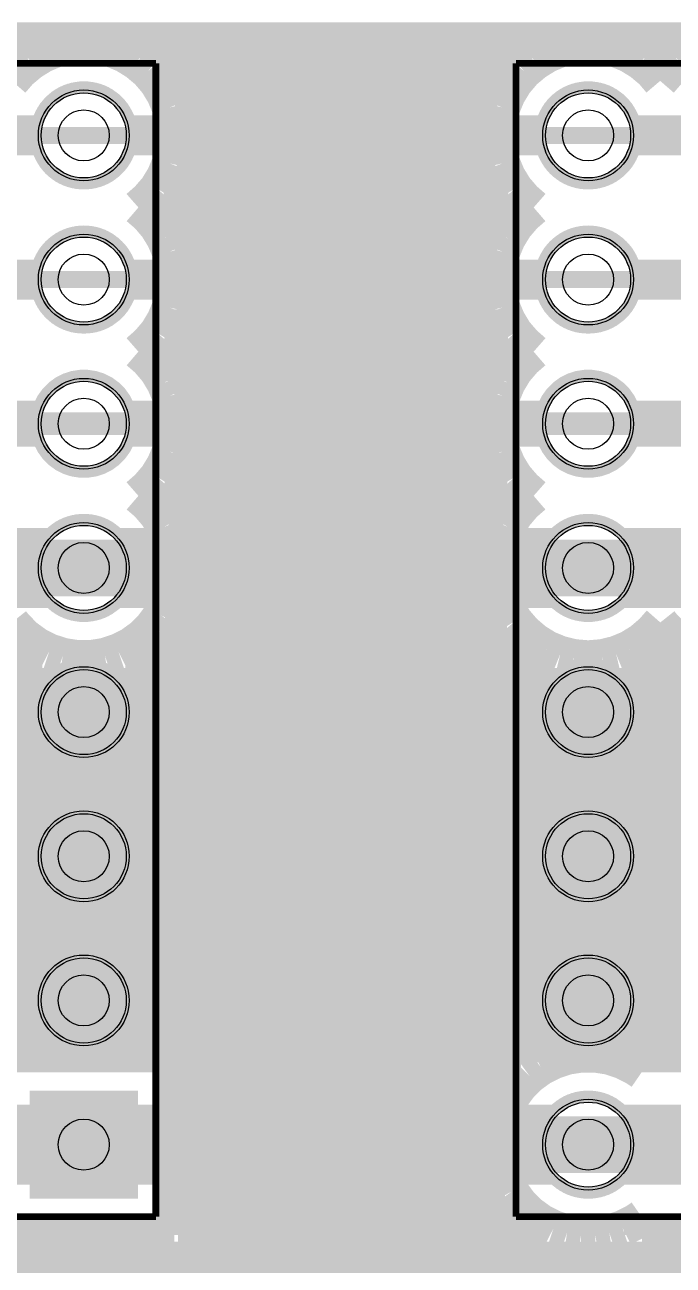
# Model space of a CAD drawing. Extents: x 0 to 3.94, y 0 to 3.94.
# Drawn here: x 1.831 to 2.281, y 2.054 to 2.915 of the extents above; entities that cross this region are included whole.
import ezdxf

# ---------------------------------------------------------------- set-up
doc = ezdxf.new("R2010")
doc.units = 0
for name, color, linetype in [('Bottom', 10, 'CONTINUOUS'), ('Bottom_Mask', 15, 'CONTINUOUS'), ('Drill_Bottom', 12, 'CONTINUOUS'), ('Drill_Top', 11, 'CONTINUOUS'), ('Edge_Bottom', 23, 'CONTINUOUS'), ('Edge_Top', 22, 'CONTINUOUS'), ('Top', 9, 'CONTINUOUS'), ('Top_Mask', 6, 'CONTINUOUS'), ('Top_Silk', 3, 'CONTINUOUS')]:
    doc.layers.add(name, color=color, linetype=linetype)

msp = doc.modelspace()

# ---------------------------------------------------------------- linework, layer by layer
at = {"layer": 'Bottom', "linetype": 'CONTINUOUS', "const_width": 0.025}
for points in [[(0.041, 2.9038), (3.896, 2.9038)], [(1.8432, 2.8938), (1.8523, 2.8976)], [(1.8523, 2.8976), (1.8618, 2.8998)], [(1.8618, 2.8998), (1.8716, 2.9006)], [(1.8716, 2.9006), (1.8815, 2.8998)], [(1.8815, 2.8998), (1.891, 2.8976)], [(1.891, 2.8976), (1.9001, 2.8938)], [(2.1932, 2.8938), (2.2023, 2.8976)], [(2.2023, 2.8976), (2.2118, 2.8998)], [(2.2118, 2.8998), (2.2216, 2.9006)], [(2.2216, 2.9006), (2.2315, 2.8998)], [(2.2315, 2.8998), (2.241, 2.8976)], [(2.241, 2.8976), (2.2501, 2.8938)], [(1.8273, 2.8823), (1.8348, 2.8886)], [(1.8348, 2.8886), (1.8432, 2.8938)], [(1.9001, 2.8938), (1.9085, 2.8886)], [(1.9085, 2.8886), (1.916, 2.8823)], [(2.1773, 2.8823), (2.1848, 2.8886)], [(2.1848, 2.8886), (2.1932, 2.8938)], [(2.2501, 2.8938), (2.2585, 2.8886)], [(2.2585, 2.8886), (2.266, 2.8823)], [(2.2773, 2.8823), (2.2848, 2.8886)], [(2.2848, 2.8886), (2.2932, 2.8938)], [(1.816, 2.8823), (1.8216, 2.8757)], [(1.8216, 2.8757), (1.8273, 2.8823)], [(1.916, 2.8823), (1.9224, 2.8748)], [(1.9216, 2.8789), (2.1717, 2.8789)], [(2.1709, 2.8748), (2.1773, 2.8823)], [(2.266, 2.8823), (2.2716, 2.8757)], [(2.2716, 2.8757), (2.2773, 2.8823)], [(1.9224, 2.8748), (1.9275, 2.8664)], [(2.1658, 2.8664), (2.1709, 2.8748)], [(1.9275, 2.8664), (1.9313, 2.8573)], [(2.162, 2.8573), (2.1658, 2.8664)], [(1.9313, 2.8573), (1.9336, 2.8477)], [(1.9348, 2.854), (2.1586, 2.854)], [(2.1597, 2.8477), (2.162, 2.8573)], [(1.9336, 2.8477), (1.9344, 2.8379)], [(2.1589, 2.8379), (2.1597, 2.8477)], [(1.9344, 2.8379), (1.9336, 2.8281)], [(2.1597, 2.8281), (2.1589, 2.8379)], [(1.9336, 2.8281), (1.9313, 2.8185)], [(1.9362, 2.8292), (2.157, 2.8292)], [(2.162, 2.8185), (2.1597, 2.8281)], [(1.9313, 2.8185), (1.9275, 2.8094)], [(2.1658, 2.8094), (2.162, 2.8185)], [(1.9275, 2.8094), (1.9224, 2.801)], [(2.1709, 2.801), (2.1658, 2.8094)], [(1.9224, 2.801), (1.916, 2.7936)], [(1.9271, 2.8043), (2.1662, 2.8043)], [(2.1773, 2.7936), (2.1709, 2.801)], [(1.916, 2.7936), (1.9095, 2.7879)], [(2.1838, 2.7879), (2.1773, 2.7936)], [(1.9095, 2.7879), (1.916, 2.7823)], [(2.1773, 2.7823), (2.1838, 2.7879)], [(1.916, 2.7823), (1.9224, 2.7748)], [(1.9212, 2.7794), (2.1722, 2.7794)], [(2.1709, 2.7748), (2.1773, 2.7823)], [(1.9224, 2.7748), (1.9275, 2.7664)], [(1.9275, 2.7664), (1.9313, 2.7573)], [(2.162, 2.7573), (2.1658, 2.7664)], [(2.1658, 2.7664), (2.1709, 2.7748)], [(1.9313, 2.7573), (1.9336, 2.7477)], [(1.9346, 2.7546), (2.1587, 2.7546)], [(2.1597, 2.7477), (2.162, 2.7573)], [(1.9336, 2.7477), (1.9344, 2.7379)], [(2.1589, 2.7379), (2.1597, 2.7477)], [(1.9344, 2.7379), (1.9336, 2.7281)], [(2.1597, 2.7281), (2.1589, 2.7379)], [(1.9336, 2.7281), (1.9313, 2.7185)], [(1.9363, 2.7297), (2.157, 2.7297)], [(2.162, 2.7185), (2.1597, 2.7281)], [(1.9313, 2.7185), (1.9275, 2.7094)], [(2.1658, 2.7094), (2.162, 2.7185)], [(1.9275, 2.7094), (1.9224, 2.701)], [(2.1709, 2.701), (2.1658, 2.7094)], [(1.9224, 2.701), (1.916, 2.6936)], [(1.9274, 2.7048), (2.1659, 2.7048)], [(2.1773, 2.6936), (2.1709, 2.701)], [(1.916, 2.6936), (1.9095, 2.6879)], [(2.1838, 2.6879), (2.1773, 2.6936)], [(1.9095, 2.6879), (1.916, 2.6823)], [(1.916, 2.6823), (1.9224, 2.6748)], [(2.1709, 2.6748), (2.1773, 2.6823)], [(2.1773, 2.6823), (2.1838, 2.6879)], [(1.9207, 2.68), (2.1726, 2.68)], [(1.9224, 2.6748), (1.9275, 2.6664)], [(2.1658, 2.6664), (2.1709, 2.6748)], [(1.9275, 2.6664), (1.9313, 2.6573)], [(2.162, 2.6573), (2.1658, 2.6664)], [(1.9313, 2.6573), (1.9336, 2.6477)], [(1.9345, 2.6551), (2.1588, 2.6551)], [(2.1597, 2.6477), (2.162, 2.6573)], [(1.9336, 2.6477), (1.9344, 2.6379)], [(2.1589, 2.6379), (2.1597, 2.6477)], [(1.9344, 2.6379), (1.9336, 2.6281)], [(2.1597, 2.6281), (2.1589, 2.6379)], [(1.9364, 2.6302), (2.1569, 2.6302)], [(1.9336, 2.6281), (1.9313, 2.6185)], [(2.162, 2.6185), (2.1597, 2.6281)], [(1.9313, 2.6185), (1.9275, 2.6094)], [(2.1658, 2.6094), (2.162, 2.6185)], [(1.9275, 2.6094), (1.9224, 2.601)], [(1.9277, 2.6053), (2.1655, 2.6053)], [(2.1709, 2.601), (2.1658, 2.6094)], [(1.9224, 2.601), (1.916, 2.5936)], [(2.1773, 2.5936), (2.1709, 2.601)], [(1.916, 2.5936), (1.9095, 2.5879)], [(1.9095, 2.5879), (1.916, 2.5823)], [(2.1838, 2.5879), (2.1773, 2.5936)], [(2.1773, 2.5823), (2.1838, 2.5879)], [(1.916, 2.5823), (1.9224, 2.5748)], [(1.9202, 2.5805), (2.1731, 2.5805)], [(2.1709, 2.5748), (2.1773, 2.5823)], [(1.9224, 2.5748), (1.9275, 2.5664)], [(2.1658, 2.5664), (2.1709, 2.5748)], [(1.9275, 2.5664), (1.9313, 2.5573)], [(2.162, 2.5573), (2.1658, 2.5664)], [(1.9313, 2.5573), (1.9336, 2.5477)], [(1.9343, 2.5556), (2.159, 2.5556)], [(2.1597, 2.5477), (2.162, 2.5573)], [(1.9336, 2.5477), (1.9344, 2.5379)], [(2.1589, 2.5379), (2.1597, 2.5477)], [(1.9344, 2.5379), (1.9342, 2.533)], [(2.1597, 2.5281), (2.1589, 2.5379)], [(1.9342, 2.533), (1.9326, 2.5233)], [(1.9364, 2.5307), (2.1568, 2.5307)], [(2.162, 2.5185), (2.1597, 2.5281)], [(1.9326, 2.5233), (1.9296, 2.5139)], [(2.1658, 2.5094), (2.162, 2.5185)], [(1.9296, 2.5139), (1.9251, 2.5051)], [(2.1709, 2.501), (2.1658, 2.5094)], [(1.8217, 2.5001), (1.816, 2.4936)], [(1.824, 2.4972), (1.8217, 2.5001)], [(1.9251, 2.5051), (1.9193, 2.4972)], [(1.928, 2.5059), (2.1652, 2.5059)], [(2.1773, 2.4936), (2.1709, 2.501)], [(2.2717, 2.5001), (2.266, 2.4936)], [(2.274, 2.4972), (2.2717, 2.5001)], [(1.8309, 2.4902), (1.824, 2.4972)], [(1.9193, 2.4972), (1.9124, 2.4902)], [(2.1848, 2.4872), (2.1773, 2.4936)], [(2.266, 2.4936), (2.2585, 2.4872)], [(2.2809, 2.4902), (2.274, 2.4972)], [(1.8389, 2.4844), (1.8309, 2.4902)], [(1.8476, 2.48), (1.8389, 2.4844)], [(1.9044, 2.4844), (1.8956, 2.48)], [(1.9124, 2.4902), (1.9044, 2.4844)], [(2.1932, 2.482), (2.1848, 2.4872)], [(2.2585, 2.4872), (2.2501, 2.482)], [(2.2889, 2.4844), (2.2809, 2.4902)], [(2.2976, 2.48), (2.2889, 2.4844)], [(1.8005, 2.481), (1.8428, 2.481)], [(1.857, 2.4769), (1.8476, 2.48)], [(1.8667, 2.4754), (1.857, 2.4769)], [(1.8766, 2.4754), (1.8667, 2.4754)], [(1.8863, 2.4769), (1.8766, 2.4754)], [(1.8956, 2.48), (1.8863, 2.4769)], [(1.9005, 2.481), (2.1928, 2.481)], [(2.2023, 2.4783), (2.1932, 2.482)], [(2.2118, 2.476), (2.2023, 2.4783)], [(2.2216, 2.4752), (2.2118, 2.476)], [(2.2315, 2.476), (2.2216, 2.4752)], [(2.241, 2.4783), (2.2315, 2.476)], [(2.2501, 2.482), (2.241, 2.4783)], [(2.2505, 2.481), (2.2928, 2.481)], [(0.041, 2.4561), (3.6397, 2.4561)], [(0.041, 2.4313), (3.6608, 2.4313)], [(0.041, 2.4064), (3.896, 2.4064)], [(0.041, 2.3815), (3.896, 2.3815)], [(0.041, 2.3567), (3.896, 2.3567)], [(0.041, 2.3318), (3.896, 2.3318)], [(0.041, 2.3069), (3.896, 2.3069)], [(0.041, 2.2821), (3.896, 2.2821)], [(0.041, 2.2572), (3.896, 2.2572)], [(0.041, 2.2323), (3.896, 2.2323)], [(0.041, 2.2074), (3.896, 2.2074)], [(1.8181, 2.2006), (1.9344, 2.2006)], [(1.9344, 2.2006), (1.9344, 2.0752)], [(2.1976, 2.1958), (2.207, 2.1989)], [(2.207, 2.1989), (2.2167, 2.2004)], [(2.2167, 2.2004), (2.2266, 2.2004)], [(2.2266, 2.2004), (2.2363, 2.1989)], [(2.2363, 2.1989), (2.2456, 2.1958)], [(2.2589, 2.1883), (2.2589, 2.2006)], [(2.2589, 2.2006), (2.2681, 2.2006)], [(2.2681, 2.2006), (2.3844, 2.2006)], [(2.1809, 2.1856), (2.1889, 2.1914)], [(2.1889, 2.1914), (2.1976, 2.1958)], [(2.2456, 2.1958), (2.2544, 2.1914)], [(2.2544, 2.1914), (2.2589, 2.1883)], [(1.9369, 2.1826), (2.1751, 2.1826)], [(2.174, 2.1786), (2.1809, 2.1856)], [(2.1682, 2.1707), (2.174, 2.1786)], [(2.1637, 2.1619), (2.1682, 2.1707)], [(1.9369, 2.1577), (2.1596, 2.1577)], [(2.1607, 2.1525), (2.1637, 2.1619)], [(2.1591, 2.1428), (2.1607, 2.1525)], [(2.1591, 2.133), (2.1591, 2.1428)], [(1.9369, 2.1328), (2.1566, 2.1328)], [(2.1607, 2.1233), (2.1591, 2.133)], [(2.1637, 2.1139), (2.1607, 2.1233)], [(2.1682, 2.1051), (2.1637, 2.1139)], [(1.9369, 2.108), (2.164, 2.108)], [(2.174, 2.0972), (2.1682, 2.1051)], [(2.1809, 2.0902), (2.174, 2.0972)], [(2.1889, 2.0844), (2.1809, 2.0902)], [(2.2589, 2.0875), (2.2544, 2.0844)], [(2.2589, 2.0752), (2.2589, 2.0875)], [(1.9369, 2.0831), (2.1887, 2.0831)], [(2.1976, 2.08), (2.1889, 2.0844)], [(2.207, 2.0769), (2.1976, 2.08)], [(2.2456, 2.08), (2.2363, 2.0769)], [(2.2544, 2.0844), (2.2456, 2.08)], [(1.9344, 2.0752), (1.8089, 2.0752)], [(2.2167, 2.0754), (2.207, 2.0769)], [(2.2266, 2.0754), (2.2167, 2.0754)], [(2.2363, 2.0769), (2.2266, 2.0754)], [(2.3844, 2.0752), (2.2589, 2.0752)], [(0.041, 2.0582), (3.896, 2.0582)]]:
    msp.add_lwpolyline(points, dxfattribs=at)
at = {"layer": 'Bottom'}
for centre in [(1.8716, 2.8379), (2.2216, 2.8379), (1.8716, 2.7379), (2.2216, 2.7379), (1.8716, 2.6379), (2.2216, 2.6379), (1.8716, 2.5379), (2.2216, 2.5379), (1.8716, 2.4379), (2.2216, 2.4379), (1.8716, 2.3379), (2.2216, 2.3379), (1.8716, 2.2379), (2.2216, 2.2379), (2.2216, 2.1379)]:
    msp.add_circle(centre, 0.0295, dxfattribs=at)
msp.add_solid([(1.8421, 2.1674), (1.9012, 2.1674), (1.8421, 2.1084), (1.9012, 2.1084)], dxfattribs=at)
at = {"layer": 'Bottom_Mask'}
for centre in [(1.8716, 2.8379), (2.2216, 2.8379), (1.8716, 2.7379), (2.2216, 2.7379), (1.8716, 2.6379), (2.2216, 2.6379), (1.8716, 2.5379), (2.2216, 2.5379), (1.8716, 2.4379), (2.2216, 2.4379), (1.8716, 2.3379), (2.2216, 2.3379), (1.8716, 2.2379), (2.2216, 2.2379), (2.2216, 2.1379)]:
    msp.add_circle(centre, 0.0315, dxfattribs=at)
msp.add_solid([(1.8401, 2.1694), (1.9031, 2.1694), (1.8401, 2.1064), (1.9031, 2.1064)], dxfattribs=at)
at = {"layer": 'Drill_Bottom'}
for centre in [(1.8716, 2.8379), (2.2216, 2.8379), (1.8716, 2.7379), (2.2216, 2.7379), (1.8716, 2.6379), (2.2216, 2.6379), (1.8716, 2.5379), (2.2216, 2.5379), (1.8716, 2.4379), (2.2216, 2.4379), (1.8716, 2.3379), (2.2216, 2.3379), (1.8716, 2.2379), (2.2216, 2.2379), (1.8716, 2.1379), (2.2216, 2.1379)]:
    msp.add_circle(centre, 0.0177, dxfattribs=at)
at = {"layer": 'Drill_Top'}
for centre in [(1.8716, 2.8379), (2.2216, 2.8379), (1.8716, 2.7379), (2.2216, 2.7379), (1.8716, 2.6379), (2.2216, 2.6379), (1.8716, 2.5379), (2.2216, 2.5379), (1.8716, 2.4379), (2.2216, 2.4379), (1.8716, 2.3379), (2.2216, 2.3379), (1.8716, 2.2379), (2.2216, 2.2379), (1.8716, 2.1379), (2.2216, 2.1379)]:
    msp.add_circle(centre, 0.0177, dxfattribs=at)
at = {"layer": 'Edge_Bottom', "linetype": 'CONTINUOUS', "const_width": 0.008}
for points in [[(1.9051, 2.8353), (1.9042, 2.8301), (1.9026, 2.8251), (1.9002, 2.8204), (1.8971, 2.8161), (1.8934, 2.8124), (1.8892, 2.8093), (1.8845, 2.8069), (1.8795, 2.8053), (1.8743, 2.8045), (1.869, 2.8045), (1.8638, 2.8053), (1.8588, 2.8069), (1.8541, 2.8093), (1.8499, 2.8124), (1.8462, 2.8161), (1.8431, 2.8204), (1.8407, 2.8251), (1.839, 2.8301), (1.8382, 2.8353), (1.8382, 2.8405), (1.839, 2.8457), (1.8407, 2.8507), (1.8431, 2.8554), (1.8462, 2.8597), (1.8499, 2.8634), (1.8541, 2.8665), (1.8588, 2.8689), (1.8638, 2.8705), (1.869, 2.8713), (1.8743, 2.8713), (1.8795, 2.8705), (1.8845, 2.8689), (1.8892, 2.8665), (1.8934, 2.8634), (1.8971, 2.8597), (1.9002, 2.8554), (1.9026, 2.8507), (1.9042, 2.8457), (1.9051, 2.8405), (1.9051, 2.8353)], [(2.2551, 2.8353), (2.2542, 2.8301), (2.2526, 2.8251), (2.2502, 2.8204), (2.2471, 2.8161), (2.2434, 2.8124), (2.2392, 2.8093), (2.2345, 2.8069), (2.2295, 2.8053), (2.2243, 2.8045), (2.219, 2.8045), (2.2138, 2.8053), (2.2088, 2.8069), (2.2041, 2.8093), (2.1999, 2.8124), (2.1962, 2.8161), (2.1931, 2.8204), (2.1907, 2.8251), (2.189, 2.8301), (2.1882, 2.8353), (2.1882, 2.8405), (2.189, 2.8457), (2.1907, 2.8507), (2.1931, 2.8554), (2.1962, 2.8597), (2.1999, 2.8634), (2.2041, 2.8665), (2.2088, 2.8689), (2.2138, 2.8705), (2.219, 2.8713), (2.2243, 2.8713), (2.2295, 2.8705), (2.2345, 2.8689), (2.2392, 2.8665), (2.2434, 2.8634), (2.2471, 2.8597), (2.2502, 2.8554), (2.2526, 2.8507), (2.2542, 2.8457), (2.2551, 2.8405), (2.2551, 2.8353)], [(1.9051, 2.7353), (1.9042, 2.7301), (1.9026, 2.7251), (1.9002, 2.7204), (1.8971, 2.7161), (1.8934, 2.7124), (1.8892, 2.7093), (1.8845, 2.7069), (1.8795, 2.7053), (1.8743, 2.7045), (1.869, 2.7045), (1.8638, 2.7053), (1.8588, 2.7069), (1.8541, 2.7093), (1.8499, 2.7124), (1.8462, 2.7161), (1.8431, 2.7204), (1.8407, 2.7251), (1.839, 2.7301), (1.8382, 2.7353), (1.8382, 2.7405), (1.839, 2.7457), (1.8407, 2.7507), (1.8431, 2.7554), (1.8462, 2.7597), (1.8499, 2.7634), (1.8541, 2.7665), (1.8588, 2.7689), (1.8638, 2.7705), (1.869, 2.7713), (1.8743, 2.7713), (1.8795, 2.7705), (1.8845, 2.7689), (1.8892, 2.7665), (1.8934, 2.7634), (1.8971, 2.7597), (1.9002, 2.7554), (1.9026, 2.7507), (1.9042, 2.7457), (1.9051, 2.7405), (1.9051, 2.7353)], [(2.2551, 2.7353), (2.2542, 2.7301), (2.2526, 2.7251), (2.2502, 2.7204), (2.2471, 2.7161), (2.2434, 2.7124), (2.2392, 2.7093), (2.2345, 2.7069), (2.2295, 2.7053), (2.2243, 2.7045), (2.219, 2.7045), (2.2138, 2.7053), (2.2088, 2.7069), (2.2041, 2.7093), (2.1999, 2.7124), (2.1962, 2.7161), (2.1931, 2.7204), (2.1907, 2.7251), (2.189, 2.7301), (2.1882, 2.7353), (2.1882, 2.7405), (2.189, 2.7457), (2.1907, 2.7507), (2.1931, 2.7554), (2.1962, 2.7597), (2.1999, 2.7634), (2.2041, 2.7665), (2.2088, 2.7689), (2.2138, 2.7705), (2.219, 2.7713), (2.2243, 2.7713), (2.2295, 2.7705), (2.2345, 2.7689), (2.2392, 2.7665), (2.2434, 2.7634), (2.2471, 2.7597), (2.2502, 2.7554), (2.2526, 2.7507), (2.2542, 2.7457), (2.2551, 2.7405), (2.2551, 2.7353)], [(1.9051, 2.6353), (1.9042, 2.6301), (1.9026, 2.6251), (1.9002, 2.6204), (1.8971, 2.6161), (1.8934, 2.6124), (1.8892, 2.6093), (1.8845, 2.6069), (1.8795, 2.6053), (1.8743, 2.6045), (1.869, 2.6045), (1.8638, 2.6053), (1.8588, 2.6069), (1.8541, 2.6093), (1.8499, 2.6124), (1.8462, 2.6161), (1.8431, 2.6204), (1.8407, 2.6251), (1.839, 2.6301), (1.8382, 2.6353), (1.8382, 2.6405), (1.839, 2.6457), (1.8407, 2.6507), (1.8431, 2.6554), (1.8462, 2.6597), (1.8499, 2.6634), (1.8541, 2.6665), (1.8588, 2.6689), (1.8638, 2.6705), (1.869, 2.6713), (1.8743, 2.6713), (1.8795, 2.6705), (1.8845, 2.6689), (1.8892, 2.6665), (1.8934, 2.6634), (1.8971, 2.6597), (1.9002, 2.6554), (1.9026, 2.6507), (1.9042, 2.6457), (1.9051, 2.6405), (1.9051, 2.6353)], [(2.2551, 2.6353), (2.2542, 2.6301), (2.2526, 2.6251), (2.2502, 2.6204), (2.2471, 2.6161), (2.2434, 2.6124), (2.2392, 2.6093), (2.2345, 2.6069), (2.2295, 2.6053), (2.2243, 2.6045), (2.219, 2.6045), (2.2138, 2.6053), (2.2088, 2.6069), (2.2041, 2.6093), (2.1999, 2.6124), (2.1962, 2.6161), (2.1931, 2.6204), (2.1907, 2.6251), (2.189, 2.6301), (2.1882, 2.6353), (2.1882, 2.6405), (2.189, 2.6457), (2.1907, 2.6507), (2.1931, 2.6554), (2.1962, 2.6597), (2.1999, 2.6634), (2.2041, 2.6665), (2.2088, 2.6689), (2.2138, 2.6705), (2.219, 2.6713), (2.2243, 2.6713), (2.2295, 2.6705), (2.2345, 2.6689), (2.2392, 2.6665), (2.2434, 2.6634), (2.2471, 2.6597), (2.2502, 2.6554), (2.2526, 2.6507), (2.2542, 2.6457), (2.2551, 2.6405), (2.2551, 2.6353)], [(1.9051, 2.5353), (1.9042, 2.5301), (1.9026, 2.5251), (1.9002, 2.5204), (1.8971, 2.5161), (1.8934, 2.5124), (1.8892, 2.5093), (1.8845, 2.5069), (1.8795, 2.5053), (1.8743, 2.5045), (1.869, 2.5045), (1.8638, 2.5053), (1.8588, 2.5069), (1.8541, 2.5093), (1.8499, 2.5124), (1.8462, 2.5161), (1.8431, 2.5204), (1.8407, 2.5251), (1.839, 2.5301), (1.8382, 2.5353), (1.8382, 2.5405), (1.839, 2.5457), (1.8407, 2.5507), (1.8431, 2.5554), (1.8462, 2.5597), (1.8499, 2.5634), (1.8541, 2.5665), (1.8588, 2.5689), (1.8638, 2.5705), (1.869, 2.5713), (1.8743, 2.5713), (1.8795, 2.5705), (1.8845, 2.5689), (1.8892, 2.5665), (1.8934, 2.5634), (1.8971, 2.5597), (1.9002, 2.5554), (1.9026, 2.5507), (1.9042, 2.5457), (1.9051, 2.5405), (1.9051, 2.5353)], [(2.2551, 2.5353), (2.2542, 2.5301), (2.2526, 2.5251), (2.2502, 2.5204), (2.2471, 2.5161), (2.2434, 2.5124), (2.2392, 2.5093), (2.2345, 2.5069), (2.2295, 2.5053), (2.2243, 2.5045), (2.219, 2.5045), (2.2138, 2.5053), (2.2088, 2.5069), (2.2041, 2.5093), (2.1999, 2.5124), (2.1962, 2.5161), (2.1931, 2.5204), (2.1907, 2.5251), (2.189, 2.5301), (2.1882, 2.5353), (2.1882, 2.5405), (2.189, 2.5457), (2.1907, 2.5507), (2.1931, 2.5554), (2.1962, 2.5597), (2.1999, 2.5634), (2.2041, 2.5665), (2.2088, 2.5689), (2.2138, 2.5705), (2.219, 2.5713), (2.2243, 2.5713), (2.2295, 2.5705), (2.2345, 2.5689), (2.2392, 2.5665), (2.2434, 2.5634), (2.2471, 2.5597), (2.2502, 2.5554), (2.2526, 2.5507), (2.2542, 2.5457), (2.2551, 2.5405), (2.2551, 2.5353)], [(1.9051, 2.4353), (1.9042, 2.4301), (1.9026, 2.4251), (1.9002, 2.4204), (1.8971, 2.4161), (1.8934, 2.4124), (1.8892, 2.4093), (1.8845, 2.4069), (1.8795, 2.4053), (1.8743, 2.4045), (1.869, 2.4045), (1.8638, 2.4053), (1.8588, 2.4069), (1.8541, 2.4093), (1.8499, 2.4124), (1.8462, 2.4161), (1.8431, 2.4204), (1.8407, 2.4251), (1.839, 2.4301), (1.8382, 2.4353), (1.8382, 2.4405), (1.839, 2.4457), (1.8407, 2.4507), (1.8431, 2.4554), (1.8462, 2.4597), (1.8499, 2.4634), (1.8541, 2.4665), (1.8588, 2.4689), (1.8638, 2.4705), (1.869, 2.4713), (1.8743, 2.4713), (1.8795, 2.4705), (1.8845, 2.4689), (1.8892, 2.4665), (1.8934, 2.4634), (1.8971, 2.4597), (1.9002, 2.4554), (1.9026, 2.4507), (1.9042, 2.4457), (1.9051, 2.4405), (1.9051, 2.4353)], [(2.2551, 2.4353), (2.2542, 2.4301), (2.2526, 2.4251), (2.2502, 2.4204), (2.2471, 2.4161), (2.2434, 2.4124), (2.2392, 2.4093), (2.2345, 2.4069), (2.2295, 2.4053), (2.2243, 2.4045), (2.219, 2.4045), (2.2138, 2.4053), (2.2088, 2.4069), (2.2041, 2.4093), (2.1999, 2.4124), (2.1962, 2.4161), (2.1931, 2.4204), (2.1907, 2.4251), (2.189, 2.4301), (2.1882, 2.4353), (2.1882, 2.4405), (2.189, 2.4457), (2.1907, 2.4507), (2.1931, 2.4554), (2.1962, 2.4597), (2.1999, 2.4634), (2.2041, 2.4665), (2.2088, 2.4689), (2.2138, 2.4705), (2.219, 2.4713), (2.2243, 2.4713), (2.2295, 2.4705), (2.2345, 2.4689), (2.2392, 2.4665), (2.2434, 2.4634), (2.2471, 2.4597), (2.2502, 2.4554), (2.2526, 2.4507), (2.2542, 2.4457), (2.2551, 2.4405), (2.2551, 2.4353)], [(1.9051, 2.3353), (1.9042, 2.3301), (1.9026, 2.3251), (1.9002, 2.3204), (1.8971, 2.3161), (1.8934, 2.3124), (1.8892, 2.3093), (1.8845, 2.3069), (1.8795, 2.3053), (1.8743, 2.3045), (1.869, 2.3045), (1.8638, 2.3053), (1.8588, 2.3069), (1.8541, 2.3093), (1.8499, 2.3124), (1.8462, 2.3161), (1.8431, 2.3204), (1.8407, 2.3251), (1.839, 2.3301), (1.8382, 2.3353), (1.8382, 2.3405), (1.839, 2.3457), (1.8407, 2.3507), (1.8431, 2.3554), (1.8462, 2.3597), (1.8499, 2.3634), (1.8541, 2.3665), (1.8588, 2.3689), (1.8638, 2.3705), (1.869, 2.3713), (1.8743, 2.3713), (1.8795, 2.3705), (1.8845, 2.3689), (1.8892, 2.3665), (1.8934, 2.3634), (1.8971, 2.3597), (1.9002, 2.3554), (1.9026, 2.3507), (1.9042, 2.3457), (1.9051, 2.3405), (1.9051, 2.3353)], [(2.2551, 2.3353), (2.2542, 2.3301), (2.2526, 2.3251), (2.2502, 2.3204), (2.2471, 2.3161), (2.2434, 2.3124), (2.2392, 2.3093), (2.2345, 2.3069), (2.2295, 2.3053), (2.2243, 2.3045), (2.219, 2.3045), (2.2138, 2.3053), (2.2088, 2.3069), (2.2041, 2.3093), (2.1999, 2.3124), (2.1962, 2.3161), (2.1931, 2.3204), (2.1907, 2.3251), (2.189, 2.3301), (2.1882, 2.3353), (2.1882, 2.3405), (2.189, 2.3457), (2.1907, 2.3507), (2.1931, 2.3554), (2.1962, 2.3597), (2.1999, 2.3634), (2.2041, 2.3665), (2.2088, 2.3689), (2.2138, 2.3705), (2.219, 2.3713), (2.2243, 2.3713), (2.2295, 2.3705), (2.2345, 2.3689), (2.2392, 2.3665), (2.2434, 2.3634), (2.2471, 2.3597), (2.2502, 2.3554), (2.2526, 2.3507), (2.2542, 2.3457), (2.2551, 2.3405), (2.2551, 2.3353)], [(1.9051, 2.2353), (1.9042, 2.2301), (1.9026, 2.2251), (1.9002, 2.2204), (1.8971, 2.2161), (1.8934, 2.2124), (1.8892, 2.2093), (1.8845, 2.2069), (1.8795, 2.2053), (1.8743, 2.2045), (1.869, 2.2045), (1.8638, 2.2053), (1.8588, 2.2069), (1.8541, 2.2093), (1.8499, 2.2124), (1.8462, 2.2161), (1.8431, 2.2204), (1.8407, 2.2251), (1.839, 2.2301), (1.8382, 2.2353), (1.8382, 2.2405), (1.839, 2.2457), (1.8407, 2.2507), (1.8431, 2.2554), (1.8462, 2.2597), (1.8499, 2.2634), (1.8541, 2.2665), (1.8588, 2.2689), (1.8638, 2.2705), (1.869, 2.2713), (1.8743, 2.2713), (1.8795, 2.2705), (1.8845, 2.2689), (1.8892, 2.2665), (1.8934, 2.2634), (1.8971, 2.2597), (1.9002, 2.2554), (1.9026, 2.2507), (1.9042, 2.2457), (1.9051, 2.2405), (1.9051, 2.2353)], [(2.2551, 2.2353), (2.2542, 2.2301), (2.2526, 2.2251), (2.2502, 2.2204), (2.2471, 2.2161), (2.2434, 2.2124), (2.2392, 2.2093), (2.2345, 2.2069), (2.2295, 2.2053), (2.2243, 2.2045), (2.219, 2.2045), (2.2138, 2.2053), (2.2088, 2.2069), (2.2041, 2.2093), (2.1999, 2.2124), (2.1962, 2.2161), (2.1931, 2.2204), (2.1907, 2.2251), (2.189, 2.2301), (2.1882, 2.2353), (2.1882, 2.2405), (2.189, 2.2457), (2.1907, 2.2507), (2.1931, 2.2554), (2.1962, 2.2597), (2.1999, 2.2634), (2.2041, 2.2665), (2.2088, 2.2689), (2.2138, 2.2705), (2.219, 2.2713), (2.2243, 2.2713), (2.2295, 2.2705), (2.2345, 2.2689), (2.2392, 2.2665), (2.2434, 2.2634), (2.2471, 2.2597), (2.2502, 2.2554), (2.2526, 2.2507), (2.2542, 2.2457), (2.2551, 2.2405), (2.2551, 2.2353)], [(1.8434, 2.1714), (1.9052, 2.1714), (1.9052, 2.1044), (1.8381, 2.1044), (1.8381, 2.1714), (1.8434, 2.1714)], [(2.2551, 2.1353), (2.2542, 2.1301), (2.2526, 2.1251), (2.2502, 2.1204), (2.2471, 2.1161), (2.2434, 2.1124), (2.2392, 2.1093), (2.2345, 2.1069), (2.2295, 2.1053), (2.2243, 2.1045), (2.219, 2.1045), (2.2138, 2.1053), (2.2088, 2.1069), (2.2041, 2.1093), (2.1999, 2.1124), (2.1962, 2.1161), (2.1931, 2.1204), (2.1907, 2.1251), (2.189, 2.1301), (2.1882, 2.1353), (2.1882, 2.1405), (2.189, 2.1457), (2.1907, 2.1507), (2.1931, 2.1554), (2.1962, 2.1597), (2.1999, 2.1634), (2.2041, 2.1665), (2.2088, 2.1689), (2.2138, 2.1705), (2.219, 2.1713), (2.2243, 2.1713), (2.2295, 2.1705), (2.2345, 2.1689), (2.2392, 2.1665), (2.2434, 2.1634), (2.2471, 2.1597), (2.2502, 2.1554), (2.2526, 2.1507), (2.2542, 2.1457), (2.2551, 2.1405), (2.2551, 2.1353)]]:
    msp.add_lwpolyline(points, dxfattribs=at)
at = {"layer": 'Edge_Top', "linetype": 'CONTINUOUS', "const_width": 0.008}
for points in [[(1.8037, 2.8478), (1.8396, 2.8478), (1.8418, 2.8531), (1.8445, 2.8576), (1.8479, 2.8616), (1.8519, 2.865), (1.8564, 2.8678), (1.8613, 2.8698), (1.8664, 2.871), (1.8716, 2.8714), (1.8769, 2.871), (1.882, 2.8698), (1.8869, 2.8678), (1.8913, 2.865), (1.8953, 2.8616), (1.8988, 2.8576), (1.9015, 2.8531), (1.9037, 2.8478), (2.1896, 2.8478), (2.1918, 2.8531), (2.1945, 2.8576), (2.1979, 2.8616), (2.2019, 2.865), (2.2064, 2.8678), (2.2113, 2.8698), (2.2164, 2.871), (2.2216, 2.8714), (2.2269, 2.871), (2.232, 2.8698), (2.2369, 2.8678), (2.2413, 2.865), (2.2453, 2.8616), (2.2488, 2.8576), (2.2515, 2.8531), (2.2537, 2.8478), (2.2896, 2.8478)], [(2.2896, 2.828), (2.2537, 2.828), (2.2515, 2.8227), (2.2488, 2.8182), (2.2453, 2.8142), (2.2413, 2.8108), (2.2369, 2.808), (2.232, 2.806), (2.2269, 2.8048), (2.2216, 2.8044), (2.2164, 2.8048), (2.2113, 2.806), (2.2064, 2.808), (2.2019, 2.8108), (2.1979, 2.8142), (2.1945, 2.8182), (2.1918, 2.8227), (2.1896, 2.828), (1.9037, 2.828), (1.9015, 2.8227), (1.8988, 2.8182), (1.8953, 2.8142), (1.8913, 2.8108), (1.8869, 2.808), (1.882, 2.806), (1.8769, 2.8048), (1.8716, 2.8044), (1.8664, 2.8048), (1.8613, 2.806), (1.8564, 2.808), (1.8519, 2.8108), (1.8479, 2.8142), (1.8445, 2.8182), (1.8418, 2.8227), (1.8396, 2.828), (1.8037, 2.828)], [(1.8037, 2.7478), (1.8396, 2.7478), (1.8418, 2.7531), (1.8445, 2.7576), (1.8479, 2.7616), (1.8519, 2.765), (1.8564, 2.7678), (1.8613, 2.7698), (1.8664, 2.771), (1.8716, 2.7714), (1.8769, 2.771), (1.882, 2.7698), (1.8869, 2.7678), (1.8913, 2.765), (1.8953, 2.7616), (1.8988, 2.7576), (1.9015, 2.7531), (1.9037, 2.7478), (2.1896, 2.7478), (2.1918, 2.7531), (2.1945, 2.7576), (2.1979, 2.7616), (2.2019, 2.765), (2.2064, 2.7678), (2.2113, 2.7698), (2.2164, 2.771), (2.2216, 2.7714), (2.2269, 2.771), (2.232, 2.7698), (2.2369, 2.7678), (2.2413, 2.765), (2.2453, 2.7616), (2.2488, 2.7576), (2.2515, 2.7531), (2.2537, 2.7478), (2.2896, 2.7478)], [(2.2896, 2.728), (2.2537, 2.728), (2.2515, 2.7227), (2.2488, 2.7182), (2.2453, 2.7142), (2.2413, 2.7108), (2.2369, 2.708), (2.232, 2.706), (2.2269, 2.7048), (2.2216, 2.7044), (2.2164, 2.7048), (2.2113, 2.706), (2.2064, 2.708), (2.2019, 2.7108), (2.1979, 2.7142), (2.1945, 2.7182), (2.1918, 2.7227), (2.1896, 2.728), (1.9037, 2.728), (1.9015, 2.7227), (1.8988, 2.7182), (1.8953, 2.7142), (1.8913, 2.7108), (1.8869, 2.708), (1.882, 2.706), (1.8769, 2.7048), (1.8716, 2.7044), (1.8664, 2.7048), (1.8613, 2.706), (1.8564, 2.708), (1.8519, 2.7108), (1.8479, 2.7142), (1.8445, 2.7182), (1.8418, 2.7227), (1.8396, 2.728), (1.8037, 2.728)], [(1.803, 2.6498), (1.8403, 2.6498), (1.8431, 2.6554), (1.8462, 2.6597), (1.8499, 2.6634), (1.8541, 2.6665), (1.8588, 2.6689), (1.8638, 2.6705), (1.869, 2.6713), (1.8743, 2.6713), (1.8795, 2.6705), (1.8845, 2.6689), (1.8892, 2.6665), (1.8934, 2.6634), (1.8971, 2.6597), (1.9002, 2.6554), (1.903, 2.6498), (2.1903, 2.6498), (2.1931, 2.6554), (2.1962, 2.6597), (2.1999, 2.6634), (2.2041, 2.6665), (2.2088, 2.6689), (2.2138, 2.6705), (2.219, 2.6713), (2.2243, 2.6713), (2.2295, 2.6705), (2.2345, 2.6689), (2.2392, 2.6665), (2.2434, 2.6634), (2.2471, 2.6597), (2.2502, 2.6554), (2.253, 2.6498), (2.2903, 2.6498)], [(2.2903, 2.626), (2.253, 2.626), (2.2502, 2.6204), (2.2471, 2.6161), (2.2434, 2.6124), (2.2392, 2.6093), (2.2345, 2.6069), (2.2295, 2.6053), (2.2243, 2.6045), (2.219, 2.6045), (2.2138, 2.6053), (2.2088, 2.6069), (2.2041, 2.6093), (2.1999, 2.6124), (2.1962, 2.6161), (2.1931, 2.6204), (2.1903, 2.626), (1.903, 2.626), (1.9002, 2.6204), (1.8971, 2.6161), (1.8934, 2.6124), (1.8892, 2.6093), (1.8845, 2.6069), (1.8795, 2.6053), (1.8743, 2.6045), (1.869, 2.6045), (1.8638, 2.6053), (1.8588, 2.6069), (1.8541, 2.6093), (1.8499, 2.6124), (1.8462, 2.6161), (1.8431, 2.6204), (1.8403, 2.626), (1.803, 2.626)], [(1.7954, 2.5616), (1.8479, 2.5616), (1.8519, 2.565), (1.8564, 2.5678), (1.8613, 2.5698), (1.8664, 2.571), (1.8716, 2.5714), (1.8769, 2.571), (1.882, 2.5698), (1.8869, 2.5678), (1.8913, 2.565), (1.8954, 2.5616), (2.1979, 2.5616), (2.2019, 2.565), (2.2064, 2.5678), (2.2113, 2.5698), (2.2164, 2.571), (2.2216, 2.5714), (2.2269, 2.571), (2.232, 2.5698), (2.2369, 2.5678), (2.2413, 2.565), (2.2454, 2.5616), (2.2979, 2.5616)], [(2.2979, 2.5142), (2.2453, 2.5142), (2.2413, 2.5108), (2.2369, 2.508), (2.232, 2.506), (2.2269, 2.5048), (2.2216, 2.5044), (2.2164, 2.5048), (2.2113, 2.506), (2.2064, 2.508), (2.2019, 2.5108), (2.1979, 2.5142), (1.8953, 2.5142), (1.8913, 2.5108), (1.8869, 2.508), (1.882, 2.506), (1.8769, 2.5048), (1.8716, 2.5044), (1.8664, 2.5048), (1.8613, 2.506), (1.8564, 2.508), (1.8519, 2.5108), (1.8479, 2.5142), (1.7953, 2.5142)], [(1.9051, 2.4353), (1.9042, 2.4301), (1.9026, 2.4251), (1.9002, 2.4204), (1.8971, 2.4161), (1.8934, 2.4124), (1.8892, 2.4093), (1.8845, 2.4069), (1.8795, 2.4053), (1.8743, 2.4045), (1.869, 2.4045), (1.8638, 2.4053), (1.8588, 2.4069), (1.8541, 2.4093), (1.8499, 2.4124), (1.8462, 2.4161), (1.8431, 2.4204), (1.8407, 2.4251), (1.839, 2.4301), (1.8382, 2.4353), (1.8382, 2.4405), (1.839, 2.4457), (1.8407, 2.4507), (1.8431, 2.4554), (1.8462, 2.4597), (1.8499, 2.4634), (1.8541, 2.4665), (1.8588, 2.4689), (1.8638, 2.4705), (1.869, 2.4713), (1.8743, 2.4713), (1.8795, 2.4705), (1.8845, 2.4689), (1.8892, 2.4665), (1.8934, 2.4634), (1.8971, 2.4597), (1.9002, 2.4554), (1.9026, 2.4507), (1.9042, 2.4457), (1.9051, 2.4405), (1.9051, 2.4353)], [(2.2551, 2.4353), (2.2542, 2.4301), (2.2526, 2.4251), (2.2502, 2.4204), (2.2471, 2.4161), (2.2434, 2.4124), (2.2392, 2.4093), (2.2345, 2.4069), (2.2295, 2.4053), (2.2243, 2.4045), (2.219, 2.4045), (2.2138, 2.4053), (2.2088, 2.4069), (2.2041, 2.4093), (2.1999, 2.4124), (2.1962, 2.4161), (2.1931, 2.4204), (2.1907, 2.4251), (2.189, 2.4301), (2.1882, 2.4353), (2.1882, 2.4405), (2.189, 2.4457), (2.1907, 2.4507), (2.1931, 2.4554), (2.1962, 2.4597), (2.1999, 2.4634), (2.2041, 2.4665), (2.2088, 2.4689), (2.2138, 2.4705), (2.219, 2.4713), (2.2243, 2.4713), (2.2295, 2.4705), (2.2345, 2.4689), (2.2392, 2.4665), (2.2434, 2.4634), (2.2471, 2.4597), (2.2502, 2.4554), (2.2526, 2.4507), (2.2542, 2.4457), (2.2551, 2.4405), (2.2551, 2.4353)], [(1.9051, 2.3353), (1.9042, 2.3301), (1.9026, 2.3251), (1.9002, 2.3204), (1.8971, 2.3161), (1.8934, 2.3124), (1.8892, 2.3093), (1.8845, 2.3069), (1.8795, 2.3053), (1.8743, 2.3045), (1.869, 2.3045), (1.8638, 2.3053), (1.8588, 2.3069), (1.8541, 2.3093), (1.8499, 2.3124), (1.8462, 2.3161), (1.8431, 2.3204), (1.8407, 2.3251), (1.839, 2.3301), (1.8382, 2.3353), (1.8382, 2.3405), (1.839, 2.3457), (1.8407, 2.3507), (1.8431, 2.3554), (1.8462, 2.3597), (1.8499, 2.3634), (1.8541, 2.3665), (1.8588, 2.3689), (1.8638, 2.3705), (1.869, 2.3713), (1.8743, 2.3713), (1.8795, 2.3705), (1.8845, 2.3689), (1.8892, 2.3665), (1.8934, 2.3634), (1.8971, 2.3597), (1.9002, 2.3554), (1.9026, 2.3507), (1.9042, 2.3457), (1.9051, 2.3405), (1.9051, 2.3353)], [(2.2551, 2.3353), (2.2542, 2.3301), (2.2526, 2.3251), (2.2502, 2.3204), (2.2471, 2.3161), (2.2434, 2.3124), (2.2392, 2.3093), (2.2345, 2.3069), (2.2295, 2.3053), (2.2243, 2.3045), (2.219, 2.3045), (2.2138, 2.3053), (2.2088, 2.3069), (2.2041, 2.3093), (2.1999, 2.3124), (2.1962, 2.3161), (2.1931, 2.3204), (2.1907, 2.3251), (2.189, 2.3301), (2.1882, 2.3353), (2.1882, 2.3405), (2.189, 2.3457), (2.1907, 2.3507), (2.1931, 2.3554), (2.1962, 2.3597), (2.1999, 2.3634), (2.2041, 2.3665), (2.2088, 2.3689), (2.2138, 2.3705), (2.219, 2.3713), (2.2243, 2.3713), (2.2295, 2.3705), (2.2345, 2.3689), (2.2392, 2.3665), (2.2434, 2.3634), (2.2471, 2.3597), (2.2502, 2.3554), (2.2526, 2.3507), (2.2542, 2.3457), (2.2551, 2.3405), (2.2551, 2.3353)], [(1.9051, 2.2353), (1.9042, 2.2301), (1.9026, 2.2251), (1.9002, 2.2204), (1.8971, 2.2161), (1.8934, 2.2124), (1.8892, 2.2093), (1.8845, 2.2069), (1.8795, 2.2053), (1.8743, 2.2045), (1.869, 2.2045), (1.8638, 2.2053), (1.8588, 2.2069), (1.8541, 2.2093), (1.8499, 2.2124), (1.8462, 2.2161), (1.8431, 2.2204), (1.8407, 2.2251), (1.839, 2.2301), (1.8382, 2.2353), (1.8382, 2.2405), (1.839, 2.2457), (1.8407, 2.2507), (1.8431, 2.2554), (1.8462, 2.2597), (1.8499, 2.2634), (1.8541, 2.2665), (1.8588, 2.2689), (1.8638, 2.2705), (1.869, 2.2713), (1.8743, 2.2713), (1.8795, 2.2705), (1.8845, 2.2689), (1.8892, 2.2665), (1.8934, 2.2634), (1.8971, 2.2597), (1.9002, 2.2554), (1.9026, 2.2507), (1.9042, 2.2457), (1.9051, 2.2405), (1.9051, 2.2353)], [(2.2551, 2.2353), (2.2542, 2.2301), (2.2526, 2.2251), (2.2502, 2.2204), (2.2471, 2.2161), (2.2434, 2.2124), (2.2392, 2.2093), (2.2345, 2.2069), (2.2295, 2.2053), (2.2243, 2.2045), (2.219, 2.2045), (2.2138, 2.2053), (2.2088, 2.2069), (2.2041, 2.2093), (2.1999, 2.2124), (2.1962, 2.2161), (2.1931, 2.2204), (2.1907, 2.2251), (2.189, 2.2301), (2.1882, 2.2353), (2.1882, 2.2405), (2.189, 2.2457), (2.1907, 2.2507), (2.1931, 2.2554), (2.1962, 2.2597), (2.1999, 2.2634), (2.2041, 2.2665), (2.2088, 2.2689), (2.2138, 2.2705), (2.219, 2.2713), (2.2243, 2.2713), (2.2295, 2.2705), (2.2345, 2.2689), (2.2392, 2.2665), (2.2434, 2.2634), (2.2471, 2.2597), (2.2502, 2.2554), (2.2526, 2.2507), (2.2542, 2.2457), (2.2551, 2.2405), (2.2551, 2.2353)], [(1.7954, 2.1616), (1.8381, 2.1616), (1.8381, 2.1714), (1.9052, 2.1714), (1.9052, 2.1616), (2.1979, 2.1616), (2.2019, 2.165), (2.2064, 2.1678), (2.2113, 2.1698), (2.2164, 2.171), (2.2216, 2.1714), (2.2269, 2.171), (2.232, 2.1698), (2.2369, 2.1678), (2.2413, 2.165), (2.2454, 2.1616), (2.2881, 2.1616)], [(2.2881, 2.1142), (2.2453, 2.1142), (2.2413, 2.1108), (2.2369, 2.108), (2.232, 2.106), (2.2269, 2.1048), (2.2216, 2.1044), (2.2164, 2.1048), (2.2113, 2.106), (2.2064, 2.108), (2.2019, 2.1108), (2.1979, 2.1142), (1.9052, 2.1142), (1.9052, 2.1044), (1.8381, 2.1044), (1.8381, 2.1142), (1.7953, 2.1142)]]:
    msp.add_lwpolyline(points, dxfattribs=at)
at = {"layer": 'Top', "linetype": 'CONTINUOUS'}
for points, const_width in [([(1.7716, 2.8379), (1.8716, 2.8379)], 0.0118), ([(1.8716, 2.8379), (1.8716, 2.8379)], 0.0118), ([(1.8716, 2.8379), (2.2216, 2.8379)], 0.0118), ([(2.2216, 2.8379), (2.2216, 2.8379)], 0.0118), ([(2.2216, 2.8379), (2.3216, 2.8379)], 0.0118), ([(1.8716, 2.7379), (1.7716, 2.7379)], 0.0118), ([(2.2216, 2.7379), (1.8716, 2.7379)], 0.0118), ([(1.8716, 2.7379), (1.8716, 2.7379)], 0.0118), ([(2.3216, 2.7379), (2.2216, 2.7379)], 0.0118), ([(2.2216, 2.7379), (2.2216, 2.7379)], 0.0118), ([(1.7716, 2.6379), (1.8716, 2.6379)], 0.0157), ([(1.8716, 2.6379), (1.8716, 2.6379)], 0.0157), ([(1.8716, 2.6379), (2.2216, 2.6379)], 0.0157), ([(2.2216, 2.6379), (2.2216, 2.6379)], 0.0157), ([(2.2216, 2.6379), (2.3216, 2.6379)], 0.0157), ([(1.8716, 2.5379), (1.7716, 2.5379)], 0.0394), ([(2.2216, 2.5379), (1.8716, 2.5379)], 0.0394), ([(1.8716, 2.5379), (1.8716, 2.5379)], 0.0394), ([(2.3216, 2.5379), (2.2216, 2.5379)], 0.0394), ([(2.2216, 2.5379), (2.2216, 2.5379)], 0.0394), ([(1.7716, 2.1379), (1.8716, 2.1379)], 0.0394), ([(1.8716, 2.1379), (1.8716, 2.1379)], 0.0394), ([(1.8716, 2.1379), (2.2216, 2.1379)], 0.0394), ([(2.2216, 2.1379), (2.2216, 2.1379)], 0.0394), ([(2.2216, 2.1379), (2.3216, 2.1379)], 0.0394)]:
    msp.add_lwpolyline(points, dxfattribs=dict(at, const_width=const_width))
at = {"layer": 'Top'}
for centre in [(1.8716, 2.8379), (2.2216, 2.8379), (1.8716, 2.7379), (2.2216, 2.7379), (1.8716, 2.6379), (2.2216, 2.6379), (1.8716, 2.5379), (2.2216, 2.5379), (1.8716, 2.4379), (2.2216, 2.4379), (1.8716, 2.3379), (2.2216, 2.3379), (1.8716, 2.2379), (2.2216, 2.2379), (2.2216, 2.1379)]:
    msp.add_circle(centre, 0.0295, dxfattribs=at)
msp.add_solid([(1.8421, 2.1674), (1.9012, 2.1674), (1.8421, 2.1084), (1.9012, 2.1084)], dxfattribs=at)
at = {"layer": 'Top_Mask'}
for centre in [(1.8716, 2.8379), (2.2216, 2.8379), (1.8716, 2.7379), (2.2216, 2.7379), (1.8716, 2.6379), (2.2216, 2.6379), (1.8716, 2.5379), (2.2216, 2.5379), (1.8716, 2.4379), (2.2216, 2.4379), (1.8716, 2.3379), (2.2216, 2.3379), (1.8716, 2.2379), (2.2216, 2.2379), (2.2216, 2.1379)]:
    msp.add_circle(centre, 0.0315, dxfattribs=at)
msp.add_solid([(1.8401, 2.1694), (1.9031, 2.1694), (1.8401, 2.1064), (1.9031, 2.1064)], dxfattribs=at)
at = {"layer": 'Top_Silk', "linetype": 'CONTINUOUS', "const_width": 0.0047}
for points in [[(1.9216, 2.8879), (1.7216, 2.8879)], [(1.9216, 2.0879), (1.9216, 2.8879)], [(2.3716, 2.8879), (2.1716, 2.8879)], [(2.1716, 2.0879), (2.1716, 2.8879)], [(1.9216, 2.0879), (1.7216, 2.0879)], [(2.3716, 2.0879), (2.1716, 2.0879)]]:
    msp.add_lwpolyline(points, dxfattribs=at)

doc.saveas('drawing.dxf')
